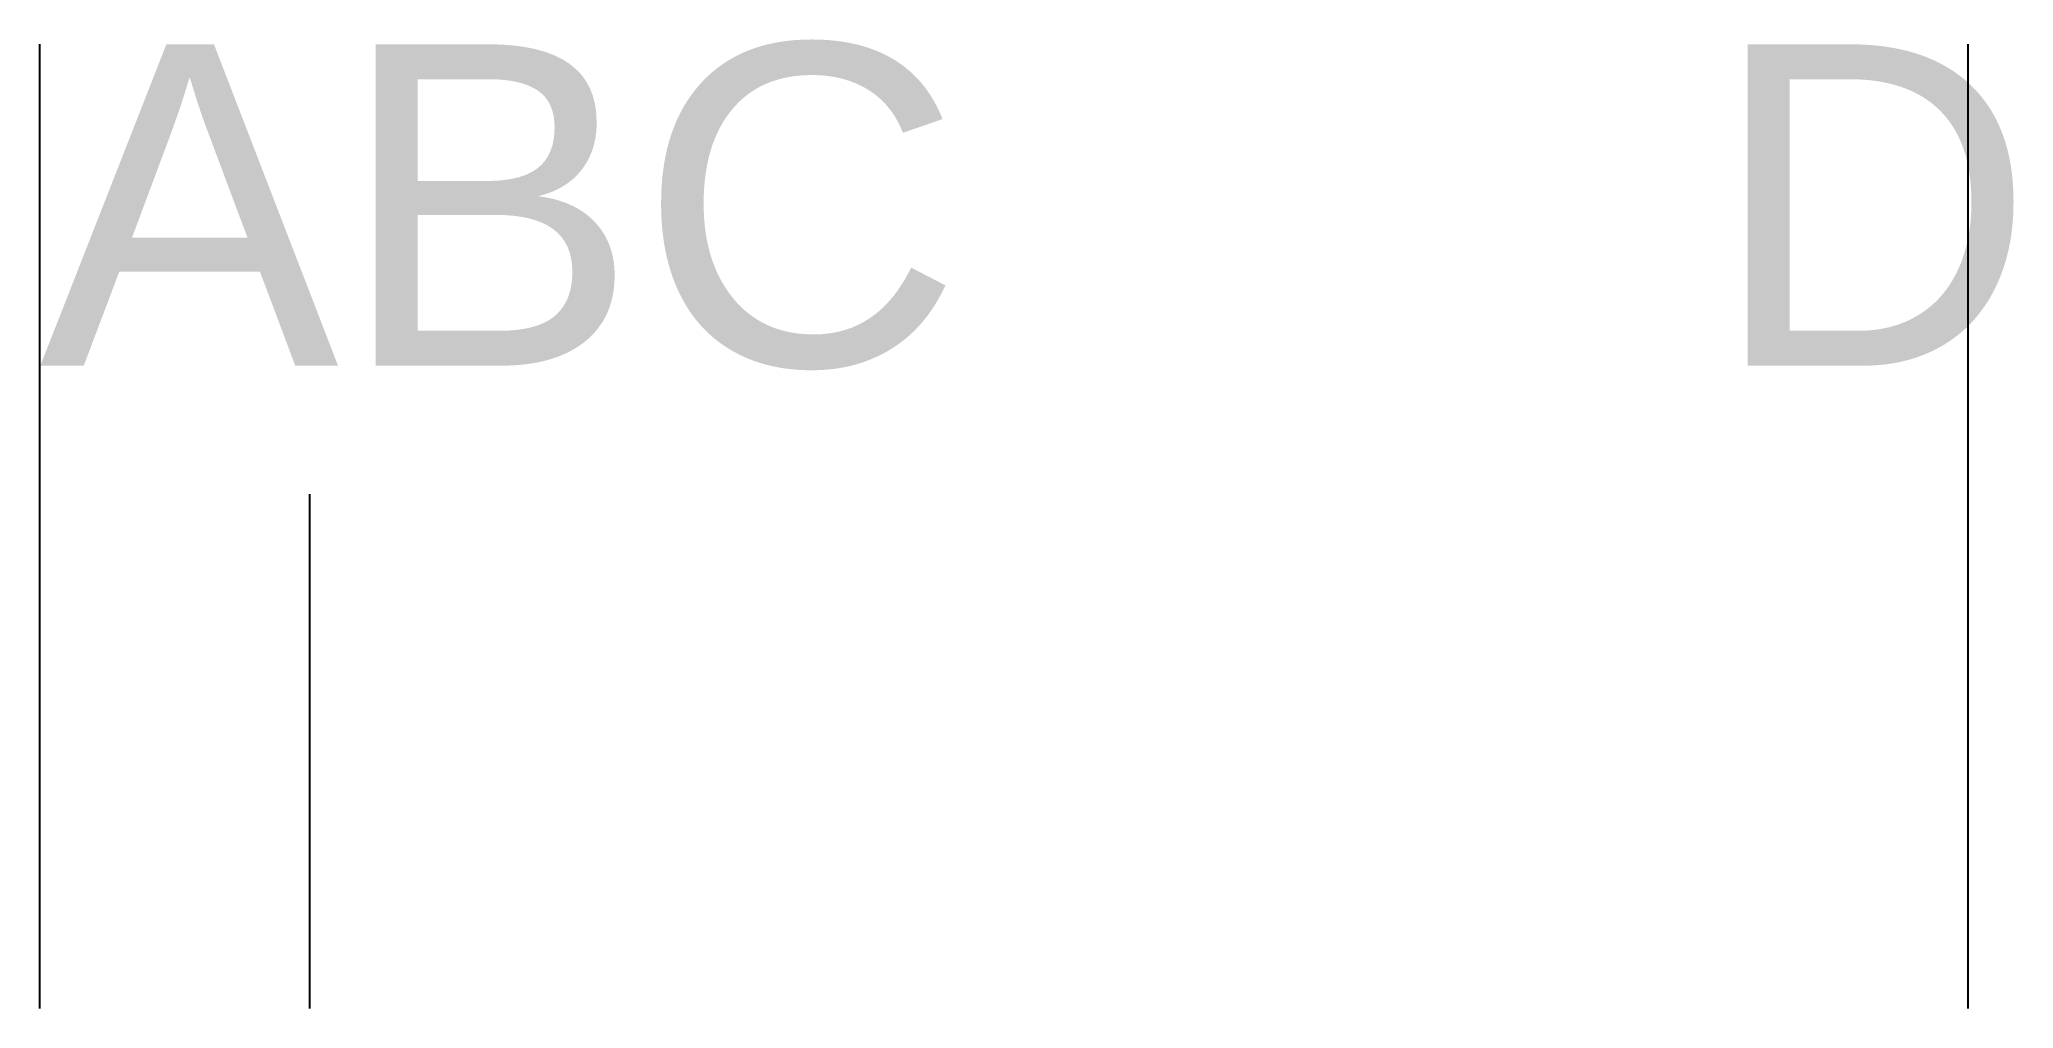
# Model space of a CAD drawing. Header units: millimetres. Extents: x 10 to 71.4, y -10 to 20.1.
import ezdxf

# ---------------------------------------------------------------- set-up
doc = ezdxf.new("R2010")
doc.units = ezdxf.units.MM
doc.layers.get('0').update_dxf_attribs({"lineweight": 25})
doc.styles.add('textstyle11', font='')
doc.styles.get('textstyle11').set_extended_font_data('Arial')

msp = doc.modelspace()

# ---------------------------------------------------------------- linework, layer by layer
at = {"color": 6, "true_color": 0xff00ff}
for p, q in [((10, 20), (10, -10)), ((70, 20), (70, -10)), ((18.4, 6), (18.4, -10))]:
    msp.add_line(p, q, dxfattribs=at)

# ---------------------------------------------------------------- texts
at = {"insert": (10, 20), "char_height": 10, "width": 60, "attachment_point": 1, "style": 'textstyle11'}
msp.add_mtext('ABC      D', dxfattribs=at)

doc.saveas('drawing.dxf')
